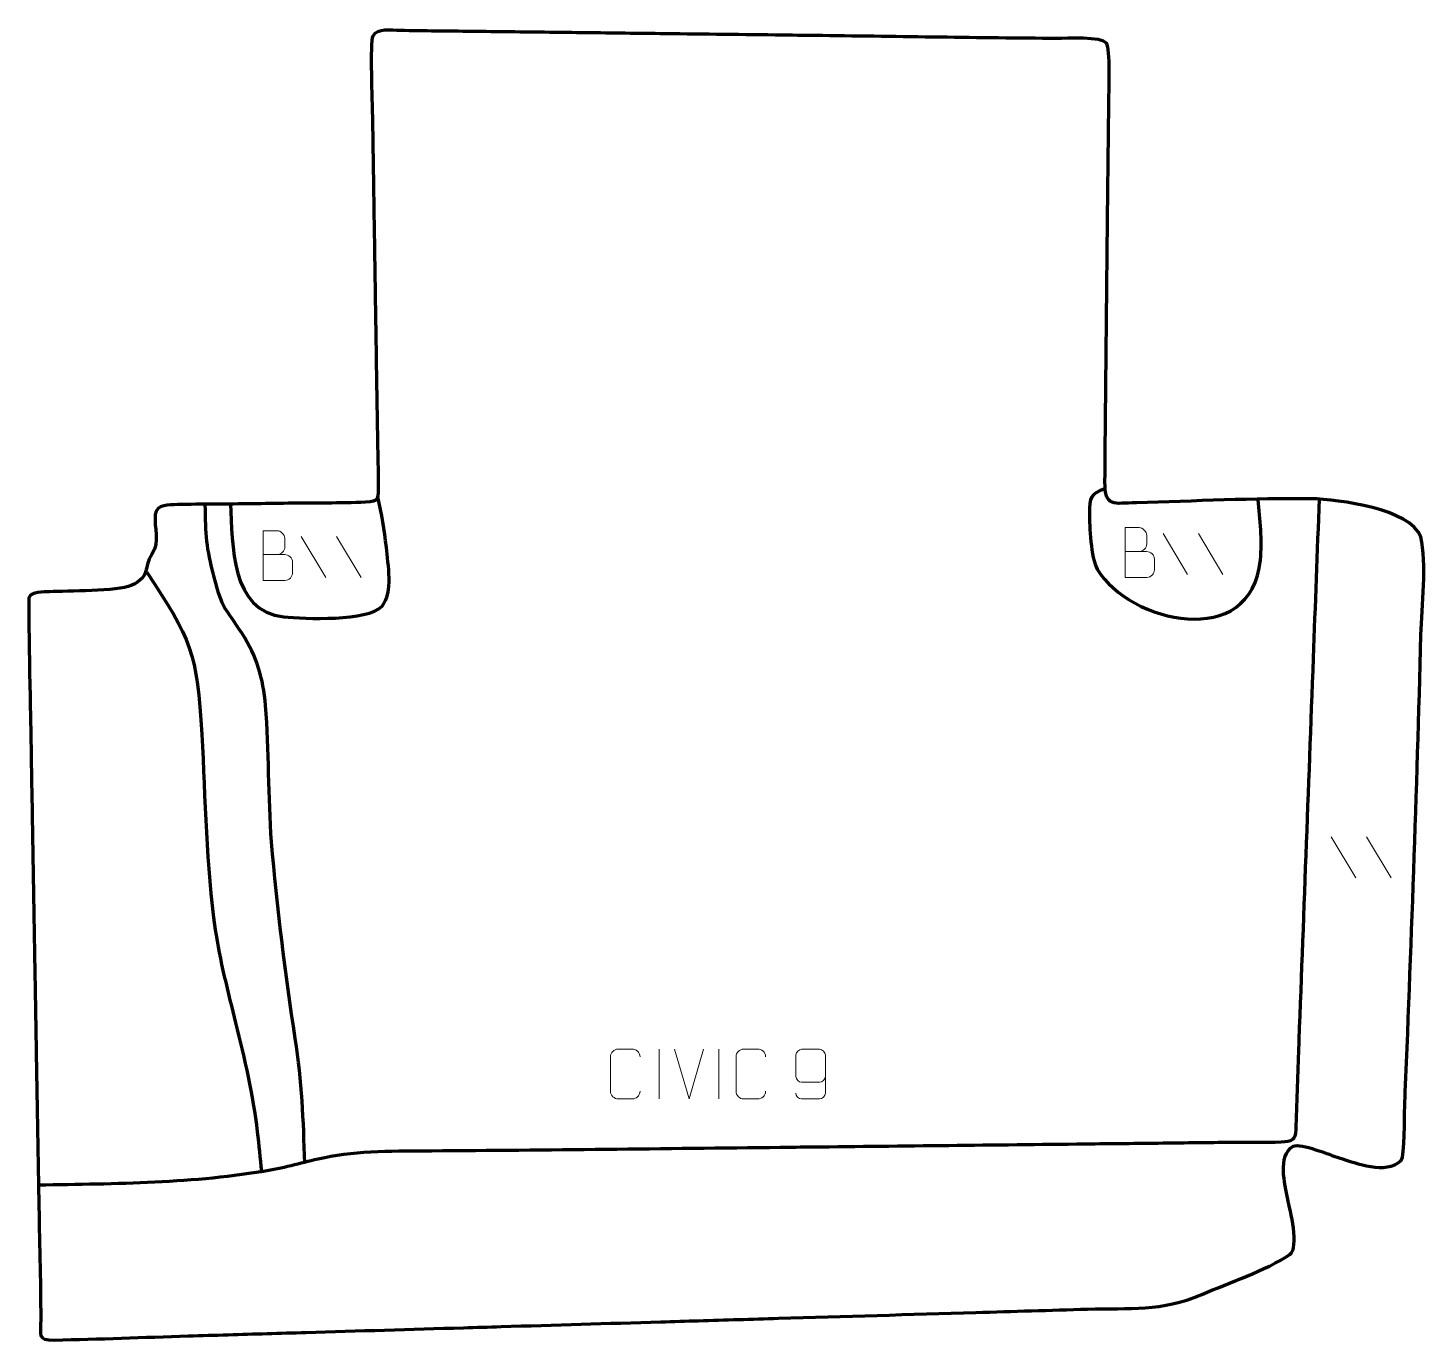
# Model space of a CAD drawing. Header units: millimetres. Extents: x -350 to 352, y -329 to 330.
import ezdxf

# ---------------------------------------------------------------- set-up
doc = ezdxf.new("R2010")
doc.units = ezdxf.units.MM
doc.header["$MEASUREMENT"] = 0
for name, color, linetype in [('layer 1', 7, 'Continuous'), ('layer 2', 7, 'Continuous'), ('layer 3', 7, 'Continuous')]:
    doc.layers.add(name, color=color, linetype=linetype)

msp = doc.modelspace()

# ---------------------------------------------------------------- linework, layer by layer
at = {"layer": 'layer 1', "color": 250, "lineweight": 9}
for points, knots in [([(-232.3835, 65.4453), (-228.7449, 65.4457), (-225.1578, 65.4457), (-221.5184, 65.4453), (-221.5184, 65.4453), (-219.543, 65.428), (-217.6194, 63.6919), (-217.6194, 61.6423), (-217.6194, 61.6423), (-217.6198, 60.5137), (-217.6198, 57.4643), (-217.6194, 56.3354), (-217.6194, 56.3354), (-217.6018, 54.4775), (-219.1439, 52.4636), (-221.4654, 52.4805), (-221.4654, 52.4805), (-225.1052, 52.4809), (-228.7446, 52.4809), (-232.3835, 52.4805), (-232.3835, 52.4805), (-232.3835, 60.7988), (-232.3835, 69.1166), (-232.3835, 77.4341), (-232.3835, 77.4341), (-230.0098, 77.4341), (-227.6357, 77.4341), (-225.2615, 77.4341), (-225.2615, 77.4341), (-223.5807, 77.4517), (-221.4839, 75.5412), (-221.4662, 73.5788), (-221.4662, 73.5788), (-221.4666, 71.5127), (-221.4666, 71.3667), (-221.4662, 69.3002), (-221.4662, 69.3002), (-221.4489, 67.2341), (-223.3034, 65.428), (-225.3134, 65.4453)], [0, 0, 0, 0, 0.09090909, 0.09090909, 0.09090909, 0.09090909, 0.18181818, 0.18181818, 0.18181818, 0.18181818, 0.27272727, 0.27272727, 0.27272727, 0.27272727, 0.36363636, 0.36363636, 0.36363636, 0.36363636, 0.45454545, 0.45454545, 0.45454545, 0.45454545, 0.54545455, 0.54545455, 0.54545455, 0.54545455, 0.63636364, 0.63636364, 0.63636364, 0.63636364, 0.72727273, 0.72727273, 0.72727273, 0.72727273, 0.81818182, 0.81818182, 0.81818182, 0.81818182, 1, 1, 1, 1]), ([(200.0892, 66.9705), (203.7278, 66.9709), (207.3149, 66.9709), (210.9543, 66.9705), (210.9543, 66.9705), (212.9297, 66.9532), (214.8533, 65.2171), (214.8533, 63.1675), (214.8533, 63.1675), (214.8529, 62.0389), (214.8529, 58.9895), (214.8533, 57.8606), (214.8533, 57.8606), (214.8709, 56.0027), (213.3288, 53.9888), (211.0073, 54.0057), (211.0073, 54.0057), (207.3675, 54.0061), (203.7281, 54.0061), (200.0892, 54.0057), (200.0892, 54.0057), (200.0892, 62.324), (200.0892, 70.6418), (200.0892, 78.9593), (200.0892, 78.9593), (202.4629, 78.9593), (204.837, 78.9593), (207.2112, 78.9593), (207.2112, 78.9593), (208.892, 78.9769), (210.9888, 77.0664), (211.0065, 75.104), (211.0065, 75.104), (211.0061, 73.0379), (211.0061, 72.8919), (211.0065, 70.8254), (211.0065, 70.8254), (211.0238, 68.7593), (209.1693, 66.9532), (207.1593, 66.9705)], [0, 0, 0, 0, 0.09090909, 0.09090909, 0.09090909, 0.09090909, 0.18181818, 0.18181818, 0.18181818, 0.18181818, 0.27272727, 0.27272727, 0.27272727, 0.27272727, 0.36363636, 0.36363636, 0.36363636, 0.36363636, 0.45454545, 0.45454545, 0.45454545, 0.45454545, 0.54545455, 0.54545455, 0.54545455, 0.54545455, 0.63636364, 0.63636364, 0.63636364, 0.63636364, 0.72727273, 0.72727273, 0.72727273, 0.72727273, 0.81818182, 0.81818182, 0.81818182, 0.81818182, 1, 1, 1, 1]), ([(-43.2478, -203.7388), (-43.3876, -206.0622), (-45.0648, -207.5418), (-47.2125, -207.5526), (-47.2125, -207.5526), (-49.5444, -207.5522), (-51.8763, -207.5522), (-54.2078, -207.5526), (-54.2078, -207.5526), (-56.1328, -207.658), (-58.1049, -205.7735), (-58.0937, -203.7562), (-58.0937, -203.7562), (-58.0933, -197.9861), (-58.0933, -192.2164), (-58.0937, -186.4471), (-58.0937, -186.4471), (-58.0895, -184.309), (-56.3428, -182.5898), (-54.1904, -182.6033), (-54.1904, -182.6033), (-51.8647, -182.6033), (-49.5386, -182.6033), (-47.2125, -182.6033), (-47.2125, -182.6033), (-45.2659, -182.5678), (-43.2745, -184.0593), (-43.2478, -186.4969)], [0, 0, 0, 0, 0.125, 0.125, 0.125, 0.125, 0.25, 0.25, 0.25, 0.25, 0.375, 0.375, 0.375, 0.375, 0.5, 0.5, 0.5, 0.5, 0.625, 0.625, 0.625, 0.625, 0.75, 0.75, 0.75, 0.75, 1, 1, 1, 1]), ([(19.7522, -203.7388), (19.6124, -206.0622), (17.9352, -207.5418), (15.7875, -207.5526), (15.7875, -207.5526), (13.4556, -207.5522), (11.1237, -207.5522), (8.7922, -207.5526), (8.7922, -207.5526), (6.8672, -207.658), (4.8951, -205.7735), (4.9063, -203.7562), (4.9063, -203.7562), (4.9067, -197.9861), (4.9067, -192.2164), (4.9063, -186.4471), (4.9063, -186.4471), (4.9105, -184.309), (6.6572, -182.5898), (8.8096, -182.6033), (8.8096, -182.6033), (11.1353, -182.6033), (13.4614, -182.6033), (15.7875, -182.6033), (15.7875, -182.6033), (17.7341, -182.5678), (19.7255, -184.0593), (19.7522, -186.4969)], [0, 0, 0, 0, 0.125, 0.125, 0.125, 0.125, 0.25, 0.25, 0.25, 0.25, 0.375, 0.375, 0.375, 0.375, 0.5, 0.5, 0.5, 0.5, 0.625, 0.625, 0.625, 0.625, 0.75, 0.75, 0.75, 0.75, 1, 1, 1, 1]), ([(34.8992, -204.6205), (34.9233, -205.96), (36.2795, -207.6133), (37.8514, -207.5789), (37.8514, -207.5789), (40.8362, -207.5786), (43.8214, -207.5786), (46.8068, -207.5789), (46.8068, -207.5789), (48.0259, -207.5939), (49.7541, -206.1563), (49.7591, -204.6205), (49.7591, -204.6205), (49.7588, -198.2601), (49.7588, -191.8993), (49.7591, -185.5385), (49.7591, -185.5385), (49.7544, -184.3756), (48.0259, -182.6045), (46.8068, -182.5801), (46.8068, -182.5801), (43.8214, -182.5804), (40.8362, -182.5804), (37.8514, -182.5801), (37.8514, -182.5801), (36.5733, -182.6239), (34.9036, -184.2384), (34.8992, -185.5385), (34.8992, -185.5385), (34.8992, -189.1219), (34.8992, -192.7049), (34.8992, -196.2877), (34.8992, -196.2877), (34.9377, -197.7659), (36.5204, -199.1988), (37.8514, -199.1967), (37.8514, -199.1967), (40.8362, -199.197), (43.8214, -199.197), (46.8068, -199.1967), (46.8068, -199.1967), (48.1363, -199.2017), (49.7793, -197.6945), (49.7376, -196.2659)], [0, 0, 0, 0, 0.08333333, 0.08333333, 0.08333333, 0.08333333, 0.16666667, 0.16666667, 0.16666667, 0.16666667, 0.25, 0.25, 0.25, 0.25, 0.33333333, 0.33333333, 0.33333333, 0.33333333, 0.41666667, 0.41666667, 0.41666667, 0.41666667, 0.5, 0.5, 0.5, 0.5, 0.58333333, 0.58333333, 0.58333333, 0.58333333, 0.66666667, 0.66666667, 0.66666667, 0.66666667, 0.75, 0.75, 0.75, 0.75, 0.83333333, 0.83333333, 0.83333333, 0.83333333, 1, 1, 1, 1])]:
    msp.add_open_spline(points, degree=3, knots=knots, dxfattribs=at)
for points in [[(-213.3162, 74.4594), (-213.3162, 74.4594), (-200.9519, 53.9151), (-200.9519, 53.9151)], [(-195.5863, 74.4594), (-195.5863, 74.4594), (-183.222, 53.9151), (-183.222, 53.9151)], [(219.1565, 75.9846), (219.1565, 75.9846), (231.5208, 55.4403), (231.5208, 55.4403)], [(236.8864, 75.9846), (236.8864, 75.9846), (249.2507, 55.4403), (249.2507, 55.4403)], [(303.5817, -76.1104), (303.5817, -76.1104), (315.946, -96.6547), (315.946, -96.6547)], [(321.3116, -76.1104), (321.3116, -76.1104), (333.6759, -96.6547), (333.6759, -96.6547)], [(-33.6708, -182.5927), (-33.6708, -182.5927), (-33.6708, -207.5668), (-33.6708, -207.5668)], [(-18.6709, -207.5566), (-18.6709, -207.5566), (-25.9927, -182.603), (-25.9927, -182.603)], [(-11.349, -182.603), (-11.349, -182.603), (-18.6708, -207.5566), (-18.6708, -207.5566)], [(-3.6708, -182.5927), (-3.6708, -182.5927), (-3.6708, -207.5668), (-3.6708, -207.5668)]]:
    msp.add_open_spline(points, degree=3, dxfattribs=at)
at = {"layer": 'layer 2', "color": 142, "lineweight": 200}
for points, knots in [([(190.0139, 98.3721), (182.7188, 96.1162), (182.3396, 93.894), (182.2811, 86.4098), (182.2811, 86.4098), (182.2282, 79.6366), (182.8609, 63.8718), (186.1721, 58.1242), (186.1721, 58.1242), (202.2779, 31.2226), (263.723, 16.925), (268.0588, 62.7969), (268.0588, 62.7969), (268.9796, 72.5393), (267.848, 83.1695), (266.8505, 92.9027)], [0, 0, 0, 0, 0.2, 0.2, 0.2, 0.2, 0.4, 0.4, 0.4, 0.4, 0.6, 0.6, 0.6, 0.6, 1, 1, 1, 1]), ([(297.4985, 93.4445), (296.5, 66.8053), (295.5014, 40.166), (294.5026, 13.5268), (294.5026, 13.5268), (293.2668, -19.4393), (292.0311, -52.4053), (290.7953, -85.3714), (290.7953, -85.3714), (289.5594, -118.3375), (288.3236, -151.3036), (287.0878, -184.2696), (287.0878, -184.2696), (286.6065, -197.1866), (286.2454, -210.1717), (285.731, -223.0684), (285.731, -223.0684), (285.5207, -228.3418), (283.886, -228.9102), (278.4934, -229.2345), (278.4934, -229.2345), (270.5933, -229.7094), (261.3415, -229.3493), (253.2166, -229.4394), (253.2166, -229.4394), (241.8749, -229.5651), (230.5334, -229.7051), (219.1917, -229.8322), (219.1917, -229.8322), (206.1867, -229.9768), (193.1819, -230.1214), (180.1769, -230.266), (180.1769, -230.266), (134.4931, -230.7738), (88.8091, -231.2817), (43.1253, -231.7895), (43.1253, -231.7895), (37.79, -231.8488), (32.4545, -231.9081), (27.1191, -231.9675), (27.1191, -231.9675), (-31.2087, -232.6184), (-89.4094, -233.3719), (-147.7492, -233.707), (-147.7492, -233.707), (-164.2909, -233.8019), (-185.4189, -233.613), (-201.3761, -237.0455), (-201.3761, -237.0455), (-210.5414, -239.017), (-219.3899, -241.6536), (-228.6584, -243.3261), (-228.6584, -243.3261), (-266.9577, -250.0435), (-306.2924, -250.1941), (-345.0681, -250.8466)], [0, 0, 0, 0, 0.06666667, 0.06666667, 0.06666667, 0.06666667, 0.13333333, 0.13333333, 0.13333333, 0.13333333, 0.2, 0.2, 0.2, 0.2, 0.26666667, 0.26666667, 0.26666667, 0.26666667, 0.33333333, 0.33333333, 0.33333333, 0.33333333, 0.4, 0.4, 0.4, 0.4, 0.46666667, 0.46666667, 0.46666667, 0.46666667, 0.53333333, 0.53333333, 0.53333333, 0.53333333, 0.6, 0.6, 0.6, 0.6, 0.66666667, 0.66666667, 0.66666667, 0.66666667, 0.73333333, 0.73333333, 0.73333333, 0.73333333, 0.8, 0.8, 0.8, 0.8, 0.86666667, 0.86666667, 0.86666667, 0.86666667, 1, 1, 1, 1]), ([(-248.6478, 90.7633), (-247.7647, 70.549), (-248.728, 37.0253), (-221.925, 34.2516), (-221.925, 34.2516), (-211.5397, 33.1768), (-179.8576, 31.8827), (-172.6888, 39.5781), (-172.6888, 39.5781), (-167.0783, 46.3723), (-169.6609, 60.6631), (-170.5239, 69.0317), (-170.5239, 69.0317), (-171.4209, 77.7311), (-172.9324, 85.902), (-174.8067, 94.4316)], [0, 0, 0, 0, 0.2, 0.2, 0.2, 0.2, 0.4, 0.4, 0.4, 0.4, 0.6, 0.6, 0.6, 0.6, 1, 1, 1, 1]), ([(-211.4614, -239.8724), (-212.1058, -217.8809), (-212.8917, -199.0939), (-216.2516, -177.2169), (-216.2516, -177.2169), (-221.1684, -144.8188), (-225.4203, -111.2878), (-228.1288, -78.6385), (-228.1288, -78.6385), (-229.847, -55.8615), (-229.3345, -32.8198), (-231.128, -10.2651), (-231.128, -10.2651), (-232.4173, 3.7957), (-235.3649, 13.826), (-242.9476, 25.874), (-242.9476, 25.874), (-251.5237, 39.2826), (-252.5301, 37.1404), (-256.9396, 54.0686), (-256.9396, 54.0686), (-260.8736, 69.2532), (-261.2221, 75.0914), (-261.3871, 90.5883)], [0, 0, 0, 0, 0.14285714, 0.14285714, 0.14285714, 0.14285714, 0.28571429, 0.28571429, 0.28571429, 0.28571429, 0.42857143, 0.42857143, 0.42857143, 0.42857143, 0.57142857, 0.57142857, 0.57142857, 0.57142857, 0.71428571, 0.71428571, 0.71428571, 0.71428571, 1, 1, 1, 1]), ([(-290.7611, 56.687), (-268.533, 23.1727), (-265.5005, 15.96), (-263.0949, -24.7513), (-263.0949, -24.7513), (-261.4055, -57.2779), (-260.9435, -90.4462), (-256.391, -122.7051), (-256.391, -122.7051), (-254.3064, -137.477), (-249.7567, -154.7485), (-246.1758, -169.3947), (-246.1758, -169.3947), (-241.7211, -187.6152), (-237.5091, -205.4188), (-235.297, -224.091), (-235.297, -224.091), (-234.5467, -230.7031), (-233.8666, -237.3244), (-233.1681, -243.9423)], [0, 0, 0, 0, 0.16666667, 0.16666667, 0.16666667, 0.16666667, 0.33333333, 0.33333333, 0.33333333, 0.33333333, 0.5, 0.5, 0.5, 0.5, 0.66666667, 0.66666667, 0.66666667, 0.66666667, 1, 1, 1, 1])]:
    msp.add_open_spline(points, degree=3, knots=knots, dxfattribs=at)
at = {"layer": 'layer 3', "color": 242, "lineweight": 200}
msp.add_open_spline([(-175.209, 136.6391), (-175.3133, 143.3065), (-175.4175, 149.974), (-175.5218, 156.6414), (-175.5218, 156.6414), (-175.7304, 169.9763), (-175.9388, 183.3112), (-176.1474, 196.6461), (-176.1474, 196.6461), (-176.236, 202.3134), (-176.3246, 207.9808), (-176.4132, 213.6481), (-176.4132, 213.6481), (-176.6061, 225.9829), (-176.799, 238.3177), (-176.9919, 250.6526), (-176.9919, 250.6526), (-177.0805, 256.3198), (-177.1692, 261.9872), (-177.2578, 267.6545), (-177.2578, 267.6545), (-177.3516, 273.6553), (-177.4454, 279.656), (-177.5393, 285.6567), (-177.5393, 285.6567), (-177.6404, 291.3778), (-178.8385, 322.7469), (-177.3651, 325.4758), (-177.3651, 325.4758), (-175.1488, 329.5808), (-167.7879, 328.3389), (-163.62, 328.2745), (-163.62, 328.2745), (-151.6218, 328.089), (-139.612, 327.9809), (-127.6123, 327.8378), (-127.6123, 327.8378), (-121.2827, 327.7623), (-114.9532, 327.6868), (-108.6237, 327.6113), (-108.6237, 327.6113), (-101.961, 327.5318), (-95.2983, 327.4523), (-88.6358, 327.3728), (-88.6358, 327.3728), (-82.6395, 327.3013), (-76.6431, 327.2298), (-70.6467, 327.1583), (-70.6467, 327.1583), (-57.3214, 326.9993), (-43.9961, 326.8403), (-30.6709, 326.6813), (-30.6709, 326.6813), (-11.0162, 326.4468), (8.6387, 326.2123), (28.2935, 325.9779), (28.2935, 325.9779), (34.9561, 325.8984), (41.6187, 325.8189), (48.2813, 325.7394), (48.2813, 325.7394), (87.4849, 325.2717), (126.844, 324.5526), (166.0301, 324.3388), (166.0301, 324.3388), (170.4291, 324.3597), (188.5761, 325.3892), (190.8362, 321.9525), (190.8362, 321.9525), (192.8982, 318.8171), (192.0283, 298.4894), (191.9845, 293.2531), (191.9845, 293.2531), (191.8222, 273.894), (191.5189, 254.5362), (191.3329, 235.1772), (191.3329, 235.1772), (190.9169, 190.759), (190.3823, 146.3419), (190.0268, 101.9231), (190.0268, 101.9231), (189.923, 88.941), (194.3901, 91.1901), (205.8213, 91.475), (205.8213, 91.475), (235.0568, 92.2295), (264.5679, 93.7032), (293.7904, 93.4743), (293.7904, 93.4743), (307.0579, 93.123), (343.353, 88.4434), (348.5152, 74.3448), (348.5152, 74.3448), (351.6269, 60.7542), (348.9427, 39.6977), (348.5721, 25.168), (348.5721, 25.168), (346.5644, -53.8351), (343.6939, -132.5767), (340.4364, -211.5326), (340.4364, -211.5326), (340.2668, -216.2716), (340.3818, -235.5892), (338.7262, -238.5405), (338.7262, -238.5405), (330.5586, -245.5721), (316.4849, -239.9522), (307.482, -237.1396), (307.482, -237.1396), (302.7034, -235.5884), (288.6389, -229.7048), (284.3866, -231.2379), (284.3866, -231.2379), (276.6285, -236.4716), (280.2218, -250.1231), (281.7701, -257.7858), (281.7701, -257.7858), (282.9076, -263.2234), (287.7048, -282.075), (282.819, -285.6655), (282.819, -285.6655), (270.2082, -293.8771), (252.624, -299.5412), (238.5924, -305.718), (238.5924, -305.718), (218.0309, -314.2859), (202.7132, -312.3567), (181.2219, -312.9979), (181.2219, -312.9979), (162.551, -313.5551), (143.8798, -314.1116), (125.2088, -314.6683), (125.2088, -314.6683), (92.1984, -315.6525), (59.1878, -316.6367), (26.1773, -317.6209), (26.1773, -317.6209), (12.8397, -318.0186), (-0.4979, -318.4162), (-13.8355, -318.8139), (-13.8355, -318.8139), (-20.1708, -319.0028), (-26.5062, -319.1917), (-32.8415, -319.3806), (-32.8415, -319.3806), (-59.5166, -320.1759), (-86.1918, -320.9712), (-112.867, -321.7665), (-112.867, -321.7665), (-119.2024, -321.9554), (-125.5377, -322.1443), (-131.8731, -322.3333), (-131.8731, -322.3333), (-158.2148, -323.1186), (-184.5565, -323.9041), (-210.8982, -324.6894), (-210.8982, -324.6894), (-223.9023, -325.0771), (-236.9065, -325.4649), (-249.9106, -325.8526), (-249.9106, -325.8526), (-256.5794, -326.0514), (-263.2482, -326.2502), (-269.917, -326.4491), (-269.917, -326.4491), (-292.2397, -327.1201), (-314.6756, -328.0856), (-336.9893, -328.4996), (-336.9893, -328.4996), (-346.012, -328.5038), (-343.8853, -326.4144), (-343.9313, -318.0667), (-343.9313, -318.0667), (-344.041, -298.14), (-344.6041, -277.9521), (-344.9456, -257.9995), (-344.9456, -257.9995), (-345.3795, -232.6547), (-345.8133, -207.31), (-346.2472, -181.9652), (-346.2472, -181.9652), (-346.4755, -168.6259), (-346.7039, -155.2866), (-346.9322, -141.9473), (-346.9322, -141.9473), (-347.3832, -115.602), (-347.8342, -89.2569), (-348.2852, -62.9117), (-348.2852, -62.9117), (-348.3994, -56.242), (-348.5135, -49.5724), (-348.6277, -42.9027), (-348.6277, -42.9027), (-348.7361, -36.5666), (-348.8447, -30.2303), (-348.9531, -23.8942), (-348.9531, -23.8942), (-349.0738, -16.8201), (-350.3462, 42.132), (-349.9077, 43.6847), (-349.9077, 43.6847), (-348.9536, 47.0637), (-342.4176, 46.6759), (-339.6093, 46.8186), (-339.6093, 46.8186), (-330.5931, 47.2235), (-305.5245, 47.0123), (-298.5114, 49.9463), (-298.5114, 49.9463), (-288.3165, 54.5594), (-292.7384, 59.1104), (-288.1405, 65.6598), (-288.1405, 65.6598), (-284.0786, 72.2262), (-287.1754, 78.6439), (-286.452, 85.5542), (-286.452, 85.5542), (-285.9128, 90.7027), (-279.4474, 90.4102), (-275.4065, 90.5021), (-275.4065, 90.5021), (-263.009, 90.7841), (-250.3605, 90.7398), (-237.9183, 90.9107), (-237.9183, 90.9107), (-231.8878, 90.9936), (-225.8573, 91.0765), (-219.8268, 91.1594), (-219.8268, 91.1594), (-207.0466, 91.3296), (-193.6606, 91.1613), (-180.9643, 91.6611), (-180.9643, 91.6611), (-173.6563, 91.9487), (-174.6741, 93.7315), (-174.6245, 100.7129), (-174.6245, 100.7129), (-174.5739, 107.8462), (-174.8328, 114.9503), (-174.9752, 122.0788), (-174.9752, 122.0788), (-174.9752, 122.0788), (-174.9955, 123.0957), (-174.9955, 123.0957), (-174.9955, 123.0957), (-174.9955, 123.0957), (-175.0057, 123.6375), (-175.0057, 123.6375), (-175.0057, 123.6375), (-175.0735, 127.9713), (-175.1413, 132.3053), (-175.209, 136.6391)], degree=3, knots=[0, 0, 0, 0, 0.015625, 0.015625, 0.015625, 0.015625, 0.03125, 0.03125, 0.03125, 0.03125, 0.046875, 0.046875, 0.046875, 0.046875, 0.0625, 0.0625, 0.0625, 0.0625, 0.078125, 0.078125, 0.078125, 0.078125, 0.09375, 0.09375, 0.09375, 0.09375, 0.109375, 0.109375, 0.109375, 0.109375, 0.125, 0.125, 0.125, 0.125, 0.140625, 0.140625, 0.140625, 0.140625, 0.15625, 0.15625, 0.15625, 0.15625, 0.171875, 0.171875, 0.171875, 0.171875, 0.1875, 0.1875, 0.1875, 0.1875, 0.203125, 0.203125, 0.203125, 0.203125, 0.21875, 0.21875, 0.21875, 0.21875, 0.234375, 0.234375, 0.234375, 0.234375, 0.25, 0.25, 0.25, 0.25, 0.265625, 0.265625, 0.265625, 0.265625, 0.28125, 0.28125, 0.28125, 0.28125, 0.296875, 0.296875, 0.296875, 0.296875, 0.3125, 0.3125, 0.3125, 0.3125, 0.328125, 0.328125, 0.328125, 0.328125, 0.34375, 0.34375, 0.34375, 0.34375, 0.359375, 0.359375, 0.359375, 0.359375, 0.375, 0.375, 0.375, 0.375, 0.390625, 0.390625, 0.390625, 0.390625, 0.40625, 0.40625, 0.40625, 0.40625, 0.421875, 0.421875, 0.421875, 0.421875, 0.4375, 0.4375, 0.4375, 0.4375, 0.453125, 0.453125, 0.453125, 0.453125, 0.46875, 0.46875, 0.46875, 0.46875, 0.484375, 0.484375, 0.484375, 0.484375, 0.5, 0.5, 0.5, 0.5, 0.515625, 0.515625, 0.515625, 0.515625, 0.53125, 0.53125, 0.53125, 0.53125, 0.546875, 0.546875, 0.546875, 0.546875, 0.5625, 0.5625, 0.5625, 0.5625, 0.578125, 0.578125, 0.578125, 0.578125, 0.59375, 0.59375, 0.59375, 0.59375, 0.609375, 0.609375, 0.609375, 0.609375, 0.625, 0.625, 0.625, 0.625, 0.640625, 0.640625, 0.640625, 0.640625, 0.65625, 0.65625, 0.65625, 0.65625, 0.671875, 0.671875, 0.671875, 0.671875, 0.6875, 0.6875, 0.6875, 0.6875, 0.703125, 0.703125, 0.703125, 0.703125, 0.71875, 0.71875, 0.71875, 0.71875, 0.734375, 0.734375, 0.734375, 0.734375, 0.75, 0.75, 0.75, 0.75, 0.765625, 0.765625, 0.765625, 0.765625, 0.78125, 0.78125, 0.78125, 0.78125, 0.796875, 0.796875, 0.796875, 0.796875, 0.8125, 0.8125, 0.8125, 0.8125, 0.828125, 0.828125, 0.828125, 0.828125, 0.84375, 0.84375, 0.84375, 0.84375, 0.859375, 0.859375, 0.859375, 0.859375, 0.875, 0.875, 0.875, 0.875, 0.890625, 0.890625, 0.890625, 0.890625, 0.90625, 0.90625, 0.90625, 0.90625, 0.921875, 0.921875, 0.921875, 0.921875, 0.9375, 0.9375, 0.9375, 0.9375, 0.953125, 0.953125, 0.953125, 0.953125, 0.96875, 0.96875, 0.96875, 0.96875, 1, 1, 1, 1], dxfattribs=at)

doc.saveas('drawing.dxf')
